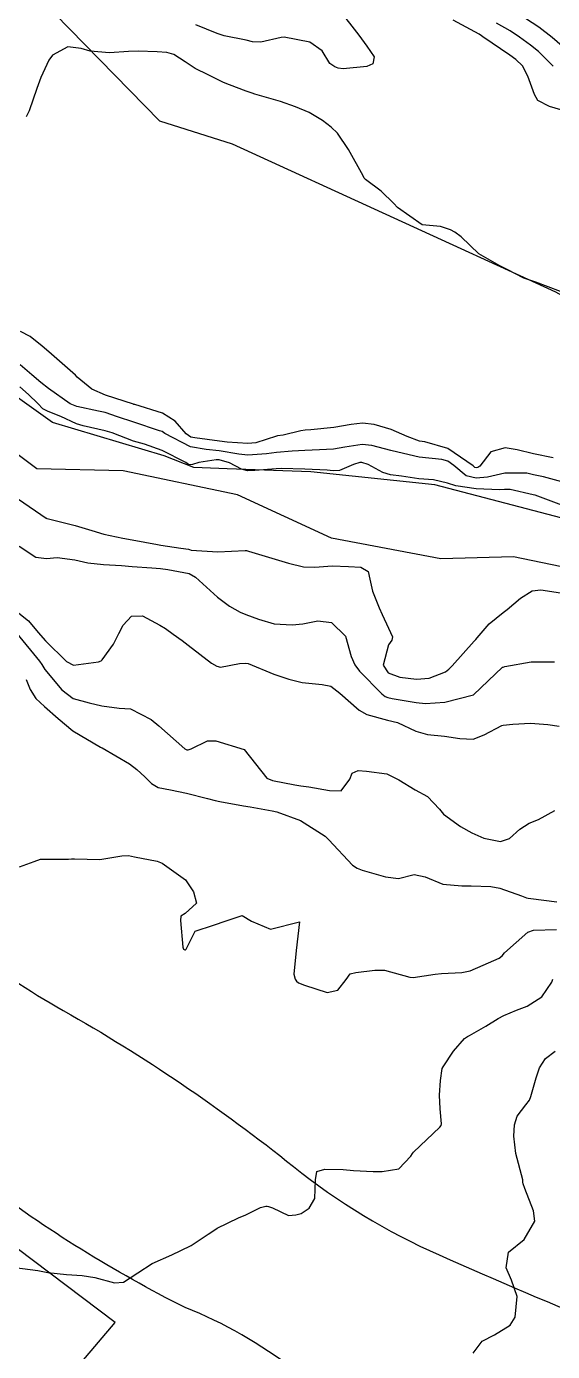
# Model space of a CAD drawing. Header units: metres. Extents: x 307586 to 320046, y 7427249 to 7434250.
# Drawn here: x 318424.7 to 318461.5, y 7430078.7 to 7430171.3 of the extents above; entities that cross this region are included whole.
import ezdxf

# ---------------------------------------------------------------- set-up
doc = ezdxf.new("R2010")
doc.units = ezdxf.units.M
doc.header["$MEASUREMENT"] = 0
for name, color, linetype in [('Curvas de Nivel 1m', 11, 'Continuous'), ('Curvas de Nivel 5m', 15, 'Continuous'), ('Divisa', 42, 'FENCELINE2'), ('Edificações', 30, 'Continuous'), ('Hidrografia', 140, 'Continuous'), ('Linha Férrea', 20, 'Continuous'), ('Vias Primárias', 230, 'Continuous')]:
    doc.layers.add(name, color=color, linetype=linetype)
doc.linetypes.add('FENCELINE2', pattern='A,0.25,-0.1,[132,ltypeshp.shx,S=0.1,R=0,X=-0.1,Y=0],-0.1,1', length=1.45)

msp = doc.modelspace()

# ---------------------------------------------------------------- linework, layer by layer
at = {"layer": 'Curvas de Nivel 1m', "flags": 128}
for points, elevation in [([(318446.53, 7430172.45), (318447.93, 7430170.656), (318448.495, 7430169.881), (318448.991, 7430169.145), (318448.907, 7430168.644), (318448.481, 7430168.46), (318446.834, 7430168.312), (318446.48, 7430168.351), (318446.239, 7430168.432), (318445.904, 7430168.679), (318445.364, 7430169.559), (318444.498, 7430170.159), (318442.708, 7430170.511), (318442.501, 7430170.49), (318441.066, 7430170.165), (318440.497, 7430170.188), (318440.048, 7430170.297), (318438.501, 7430170.613), (318438.01, 7430170.775), (318436.512, 7430171.381)], 756), ([(318462.494, 7430169.595), (318461.445, 7430170.491), (318460.514, 7430171.224), (318458.579, 7430172.483)], 758), ([(318462.445, 7430165.319), (318461.261, 7430165.681), (318460.457, 7430166.09), (318460.212, 7430166.504), (318459.758, 7430167.793), (318459.378, 7430168.517), (318458.913, 7430168.949), (318458.49, 7430169.25), (318456.602, 7430170.549), (318456.504, 7430170.617), (318456.34, 7430170.718), (318454.52, 7430171.699)], 756), ([(318461.514, 7430168.49), (318460.493, 7430169.503), (318459.942, 7430169.953), (318459.174, 7430170.52), (318458.509, 7430170.959), (318457.552, 7430171.505)], 757), ([(318461.515, 7430141.123), (318460.156, 7430141.393), (318458.994, 7430141.684), (318458.162, 7430141.82), (318457.152, 7430141.546), (318456.397, 7430140.547), (318456.249, 7430140.441), (318456.142, 7430140.432), (318456.045, 7430140.455), (318455.914, 7430140.553), (318454.161, 7430141.764), (318452.535, 7430142.228), (318452.168, 7430142.293), (318451.299, 7430142.609), (318450.178, 7430143.102), (318448.997, 7430143.453), (318448.182, 7430143.531), (318447.381, 7430143.458), (318446.179, 7430143.235), (318444.563, 7430143.08), (318444.177, 7430143.06), (318443.868, 7430143.011), (318442.643, 7430142.715), (318442.241, 7430142.65), (318442.172, 7430142.63), (318440.726, 7430142.173), (318440.164, 7430142.115), (318438.709, 7430142.218), (318438.166, 7430142.29), (318436.449, 7430142.507), (318436.17, 7430142.568), (318435.837, 7430142.795), (318435.065, 7430143.69), (318434.187, 7430144.238), (318432.257, 7430144.839), (318432.193, 7430144.858), (318432.168, 7430144.865), (318430.199, 7430145.496), (318429.236, 7430145.907), (318428.212, 7430146.767), (318428.095, 7430146.891), (318426.237, 7430148.524), (318425.769, 7430148.917), (318424.926, 7430149.606), (318424.253, 7430149.95)], 754), ([(318462.133, 7430139.44), (318460.842, 7430139.787), (318460.137, 7430139.941), (318459.67, 7430140.039), (318458.138, 7430140.053), (318456.918, 7430139.759), (318456.134, 7430139.687), (318455.443, 7430139.867), (318454.568, 7430140.574), (318454.148, 7430140.893), (318453.723, 7430141.011), (318452.151, 7430141.172), (318451.44, 7430141.321), (318450.158, 7430141.64), (318448.828, 7430141.975), (318448.164, 7430142.044), (318446.949, 7430141.874), (318446.159, 7430141.733), (318445.17, 7430141.672), (318444.157, 7430141.64), (318443.272, 7430141.593), (318442.155, 7430141.497), (318441.472, 7430141.408), (318440.152, 7430141.312), (318439.535, 7430141.367), (318438.156, 7430141.619), (318437.234, 7430141.702), (318436.159, 7430141.878), (318434.356, 7430142.817), (318434.254, 7430142.9), (318434.174, 7430142.949), (318433.983, 7430143.014), (318432.181, 7430143.603), (318431.039, 7430143.996), (318430.187, 7430144.281), (318429.711, 7430144.39), (318428.191, 7430144.697), (318427.738, 7430144.895), (318426.203, 7430145.967), (318425.675, 7430146.386), (318425.058, 7430146.927), (318424.223, 7430147.614)], 753), ([(318462.116, 7430137.811), (318460.266, 7430138.499), (318460.123, 7430138.543), (318458.509, 7430138.906), (318458.127, 7430138.914), (318457.768, 7430138.892), (318456.127, 7430138.942), (318454.723, 7430139.165), (318454.131, 7430139.359), (318453.141, 7430139.582), (318452.134, 7430139.663), (318450.902, 7430139.846), (318450.136, 7430139.943), (318449.593, 7430140.084), (318448.586, 7430140.643), (318448.145, 7430140.793), (318448.006, 7430140.79), (318447.563, 7430140.656), (318446.563, 7430140.241), (318446.138, 7430140.212), (318445.715, 7430140.253), (318444.139, 7430140.329), (318442.488, 7430140.368), (318442.139, 7430140.352), (318440.647, 7430140.226), (318440.138, 7430140.221), (318439.727, 7430140.335), (318438.875, 7430140.759), (318438.146, 7430140.97), (318437.935, 7430140.983), (318436.735, 7430140.784), (318436.279, 7430140.652), (318436.141, 7430140.621), (318436.01, 7430140.66), (318435.813, 7430140.795), (318434.155, 7430141.639), (318432.922, 7430142.072), (318432.165, 7430142.294), (318430.657, 7430142.855), (318430.174, 7430143.008), (318428.645, 7430143.35), (318428.179, 7430143.498), (318427.087, 7430143.998), (318426.187, 7430144.352), (318425.817, 7430144.543), (318425.464, 7430144.921), (318424.823, 7430145.554), (318424.204, 7430146.073)], 752), ([(318424.112, 7430138.233), (318426.049, 7430136.911), (318426.076, 7430136.894), (318426.093, 7430136.886), (318426.118, 7430136.884), (318428.088, 7430136.393), (318429.249, 7430136.037), (318430.082, 7430135.79), (318431.425, 7430135.501), (318432.078, 7430135.389), (318433.845, 7430135.053), (318434.076, 7430135.011), (318435.464, 7430134.799), (318436.016, 7430134.735), (318436.072, 7430134.715), (318436.186, 7430134.674), (318438.071, 7430134.544), (318439.979, 7430134.649), (318440.072, 7430134.647), (318440.206, 7430134.604), (318442.066, 7430134.037), (318443.016, 7430133.758), (318444.061, 7430133.499), (318444.854, 7430133.481), (318446.062, 7430133.563), (318447.192, 7430133.528), (318448.061, 7430133.469), (318448.587, 7430133.171), (318448.706, 7430132.64), (318448.885, 7430131.792), (318449.359, 7430130.63), (318449.561, 7430130.17), (318450.009, 7430129.221), (318450.272, 7430128.617), (318450.231, 7430128.387), (318449.997, 7430128.055), (318449.636, 7430126.625), (318449.975, 7430126.093), (318450.787, 7430125.795), (318451.969, 7430125.659), (318452.846, 7430125.715), (318453.977, 7430126.176), (318454.212, 7430126.344), (318454.445, 7430126.573), (318456.001, 7430128.312), (318456.116, 7430128.434), (318456.214, 7430128.548), (318457.042, 7430129.51), (318458.021, 7430130.309), (318458.309, 7430130.526), (318459.224, 7430131.323), (318460.043, 7430131.82), (318460.649, 7430131.888), (318462.041, 7430131.676)], 752), ([(318424.154, 7430134.939), (318425.319, 7430134.175), (318426.065, 7430134.089), (318426.818, 7430134.15), (318428.064, 7430133.984), (318428.961, 7430133.776), (318430.061, 7430133.671), (318431.314, 7430133.594), (318432.06, 7430133.525), (318433.446, 7430133.439), (318434.059, 7430133.389), (318434.568, 7430133.322), (318436.055, 7430133.028), (318436.509, 7430132.785), (318438.032, 7430131.389), (318438.874, 7430130.757), (318439.613, 7430130.34), (318440.017, 7430130.174), (318440.91, 7430129.835), (318442.011, 7430129.524), (318443.267, 7430129.451), (318444.011, 7430129.527), (318445.06, 7430129.731), (318446.012, 7430129.623), (318446.999, 7430128.66), (318447.398, 7430127.247), (318447.648, 7430126.653), (318447.976, 7430126.221), (318449.53, 7430124.626), (318449.764, 7430124.436), (318449.95, 7430124.368), (318450.256, 7430124.31), (318451.947, 7430124.024), (318452.579, 7430123.961), (318453.948, 7430124.055), (318455.953, 7430124.55), (318456.964, 7430125.544), (318457.982, 7430126.484), (318458.015, 7430126.497), (318458.143, 7430126.528), (318459.987, 7430126.861), (318461.611, 7430126.859)], 753), ([(318424.017, 7430130.363), (318424.818, 7430129.735), (318425.499, 7430128.918), (318425.994, 7430128.333), (318427.481, 7430126.895), (318427.97, 7430126.625), (318429.718, 7430126.864), (318429.901, 7430126.934), (318429.975, 7430126.995), (318430.757, 7430128.087), (318431.144, 7430128.849), (318431.433, 7430129.421), (318432.015, 7430130.064), (318432.78, 7430130.068), (318434.009, 7430129.435), (318434.391, 7430129.199), (318434.932, 7430128.806), (318435.555, 7430128.353), (318435.995, 7430128.022), (318437.626, 7430126.774), (318437.98, 7430126.551), (318438.251, 7430126.494), (318439.579, 7430126.746), (318439.983, 7430126.778), (318440.172, 7430126.738), (318441.972, 7430125.991), (318443.032, 7430125.644), (318443.964, 7430125.41), (318445.366, 7430125.275), (318445.96, 7430125.168), (318446.589, 7430124.664), (318447.941, 7430123.497), (318448.483, 7430123.187), (318449.935, 7430122.782), (318450.622, 7430122.613), (318451.924, 7430122.02), (318452.72, 7430121.789), (318453.919, 7430121.668), (318454.985, 7430121.495), (318455.917, 7430121.471), (318456.704, 7430121.759), (318457.931, 7430122.411), (318458.024, 7430122.436), (318458.704, 7430122.518), (318459.934, 7430122.576), (318461.158, 7430122.488), (318461.931, 7430122.377)], 754), ([(318424.661, 7430125.631), (318424.933, 7430124.925), (318425.322, 7430124.294), (318425.941, 7430123.737), (318426.899, 7430122.9), (318427.92, 7430122.037), (318429.853, 7430120.912), (318429.903, 7430120.888), (318429.967, 7430120.859), (318431.892, 7430119.725), (318432.387, 7430119.334), (318432.952, 7430118.824), (318433.431, 7430118.371), (318433.876, 7430118.084), (318434.753, 7430117.922), (318435.872, 7430117.693), (318437.338, 7430117.305), (318437.867, 7430117.172), (318438.201, 7430117.1), (318439.864, 7430116.81), (318440.319, 7430116.735), (318441.859, 7430116.461), (318442.185, 7430116.388), (318443.849, 7430115.775), (318445.576, 7430114.673), (318445.831, 7430114.433), (318447.488, 7430112.653), (318447.81, 7430112.434), (318448.152, 7430112.301), (318449.801, 7430111.837), (318450.692, 7430111.719), (318451.804, 7430111.995), (318452.558, 7430111.832), (318453.794, 7430111.324), (318455.142, 7430111.207), (318455.793, 7430111.22), (318457.167, 7430111.161), (318457.791, 7430111.042), (318459.295, 7430110.507), (318459.658, 7430110.378), (318459.782, 7430110.359), (318459.953, 7430110.326), (318461.779, 7430110.089)], 756), ([(318424.194, 7430112.539), (318425.221, 7430112.916), (318425.656, 7430113.07), (318425.815, 7430113.078), (318427.625, 7430113.082), (318427.815, 7430113.101), (318428.037, 7430113.109), (318429.815, 7430113.062), (318431.345, 7430113.317), (318431.818, 7430113.319), (318432.23, 7430113.247), (318433.814, 7430112.929), (318434.17, 7430112.806), (318435.796, 7430111.634), (318436.347, 7430110.784), (318436.569, 7430109.988), (318435.768, 7430109.289), (318435.479, 7430109.08), (318435.451, 7430108.793), (318435.608, 7430106.928), (318435.66, 7430106.791), (318435.742, 7430106.736), (318435.797, 7430106.734), (318435.854, 7430106.789), (318436.485, 7430108.054), (318437.76, 7430108.467), (318438.649, 7430108.757), (318439.767, 7430109.143), (318440.424, 7430108.733), (318441.757, 7430108.177), (318443.763, 7430108.69), (318443.538, 7430106.693), (318443.379, 7430105.034), (318443.469, 7430104.694), (318443.566, 7430104.547), (318443.71, 7430104.442), (318444.133, 7430104.261), (318445.704, 7430103.75), (318446.454, 7430103.914), (318447.044, 7430104.657), (318447.308, 7430105.065), (318447.72, 7430105.147), (318449.043, 7430105.311), (318449.723, 7430105.313), (318451.487, 7430104.832), (318451.716, 7430104.8), (318453.266, 7430105.03), (318453.72, 7430105.075), (318455.122, 7430105.156), (318455.724, 7430105.275), (318456.614, 7430105.657), (318457.737, 7430106.15), (318457.946, 7430106.321), (318458.118, 7430106.524), (318459.758, 7430107.975), (318460.152, 7430108.103), (318461.76, 7430108.165)], 757), ([(318423.86, 7430084.535), (318425.467, 7430084.34), (318426.168, 7430084.201), (318427.465, 7430084.05), (318428.579, 7430083.988), (318429.463, 7430083.835), (318430.83, 7430083.476), (318431.46, 7430083.505), (318433.473, 7430084.81), (318434.846, 7430085.43), (318435.482, 7430085.719), (318436.202, 7430086.067), (318437.234, 7430086.773), (318437.392, 7430086.873), (318437.495, 7430086.938), (318438.018, 7430087.28), (318439.516, 7430088.007), (318440.026, 7430088.227), (318441.042, 7430088.725), (318441.43, 7430088.815), (318441.524, 7430088.817), (318441.613, 7430088.808), (318441.885, 7430088.715), (318443.001, 7430088.181), (318443.518, 7430088.215), (318443.889, 7430088.316), (318444.453, 7430088.681), (318444.854, 7430089.352), (318444.894, 7430090.676), (318444.984, 7430091.243), (318445.554, 7430091.422), (318446.82, 7430091.391), (318447.553, 7430091.316), (318448.922, 7430091.26), (318449.552, 7430091.251), (318450.722, 7430091.442), (318451.569, 7430092.322), (318451.669, 7430092.501), (318451.756, 7430092.597), (318453.591, 7430094.355), (318453.688, 7430094.473), (318453.712, 7430094.569), (318453.609, 7430095.63), (318453.568, 7430096.571), (318453.633, 7430097.617), (318453.765, 7430098.445), (318453.815, 7430098.568), (318454.553, 7430099.662), (318455.328, 7430100.553), (318455.524, 7430100.692), (318455.666, 7430100.761), (318456.821, 7430101.393), (318457.684, 7430101.93), (318458.067, 7430102.145), (318458.953, 7430102.511), (318459.696, 7430102.802), (318460.731, 7430103.461), (318461.42, 7430104.483), (318461.5, 7430104.698)], 758), ([(318455.917, 7430078.545), (318456.55, 7430079.401), (318457.416, 7430079.844), (318458.507, 7430080.514), (318458.866, 7430081.074), (318458.996, 7430082.507), (318458.601, 7430083.649), (318458.231, 7430084.519), (318458.402, 7430085.603), (318459.503, 7430086.5), (318460.234, 7430087.775), (318460.144, 7430088.494), (318459.539, 7430090.071), (318459.418, 7430090.378), (318459.41, 7430090.502), (318459.392, 7430090.656), (318458.899, 7430092.51), (318458.779, 7430093.706), (318458.817, 7430094.512), (318458.997, 7430095.114), (318459.614, 7430095.913), (318459.875, 7430096.241), (318459.964, 7430096.497), (318460.327, 7430097.802), (318460.559, 7430098.491), (318460.981, 7430099.156), (318461.655, 7430099.649)], 759)]:
    msp.add_lwpolyline(points, dxfattribs=dict(at, elevation=elevation))
at = {"layer": 'Curvas de Nivel 5m', "elevation": 755, "flags": 128}
for points in [[(318462.039, 7430152.739), (318460.302, 7430153.405), (318459.475, 7430153.682), (318458.31, 7430154.281), (318457.8, 7430154.535), (318456.325, 7430155.383), (318455.093, 7430156.569), (318454.652, 7430156.881), (318454.348, 7430157.044), (318453.643, 7430157.294), (318452.351, 7430157.406), (318450.621, 7430158.617), (318450.366, 7430158.897), (318449.498, 7430159.757), (318448.382, 7430160.567), (318448.31, 7430160.651), (318448.221, 7430160.817), (318447.213, 7430162.662), (318446.424, 7430163.805), (318445.989, 7430164.237), (318445.373, 7430164.686), (318444.441, 7430165.24), (318443.505, 7430165.652), (318442.452, 7430166.009), (318440.656, 7430166.543), (318440.461, 7430166.605), (318440.037, 7430166.746), (318438.88, 7430167.176), (318438.469, 7430167.35), (318437.379, 7430167.876), (318436.478, 7430168.329), (318436.19, 7430168.504), (318435.775, 7430168.801), (318434.973, 7430169.298), (318434.489, 7430169.442), (318433.822, 7430169.494), (318432.49, 7430169.547), (318431.815, 7430169.522), (318430.488, 7430169.411), (318429.14, 7430169.531), (318428.491, 7430169.729), (318427.558, 7430169.834), (318426.486, 7430169.257), (318426.234, 7430168.914), (318425.688, 7430167.698), (318425.409, 7430166.926), (318424.861, 7430165.358), (318424.657, 7430164.937)], [(318424.001, 7430128.842), (318425.591, 7430126.916), (318425.739, 7430126.682), (318425.967, 7430126.32), (318427.148, 7430124.898), (318427.947, 7430124.313), (318429.061, 7430123.99), (318429.942, 7430123.791), (318431.164, 7430123.624), (318431.94, 7430123.571), (318433.403, 7430122.825), (318433.927, 7430122.399), (318435.753, 7430120.792), (318435.852, 7430120.74), (318435.902, 7430120.723), (318435.975, 7430120.716), (318436.192, 7430120.787), (318437.349, 7430121.338), (318437.912, 7430121.345), (318439.903, 7430120.74), (318441.48, 7430118.724), (318441.881, 7430118.567), (318443.454, 7430118.272), (318443.878, 7430118.209), (318444.422, 7430118.14), (318445.875, 7430117.867), (318446.686, 7430117.851), (318447.299, 7430118.656), (318447.458, 7430119.084), (318447.889, 7430119.263), (318448.463, 7430119.216), (318449.887, 7430119.049), (318450.731, 7430118.612), (318451.876, 7430117.927), (318452.732, 7430117.447), (318453.564, 7430116.574), (318453.858, 7430116.23), (318455.036, 7430115.367), (318455.838, 7430114.908), (318456.661, 7430114.542), (318457.831, 7430114.319), (318458.467, 7430114.52), (318459.182, 7430115.171), (318459.849, 7430115.582), (318460.494, 7430115.852), (318461.63, 7430116.482)]]:
    msp.add_lwpolyline(points, dxfattribs=at)
at = {"layer": 'Divisa'}
msp.add_lwpolyline([(318603.391, 7430066.312), (318589.336, 7430091.976), (318549.488, 7430116.639), (318545.407, 7430109.485), (318543.923, 7430106.884), (318523.114, 7430118.874), (318497.671, 7430132.991), (318461.705, 7430152.695), (318439.094, 7430163.042), (318434.003, 7430164.636), (318378.176, 7430221.641), (318375.392, 7430240.501), (318373.883, 7430245.723), (318371.247, 7430249.234), (318368.89, 7430253.051), (318366.424, 7430256.831), (318354.296, 7430270.915), (318346.033, 7430280.53), (318329.671, 7430276.808)], dxfattribs=at)
at = {"layer": 'Edificações'}
msp.add_lwpolyline([(318428.553, 7430077.939), (318430.878, 7430080.693), (318424.011, 7430085.878), (318416.057, 7430091.343), (318410.217, 7430085.348), (318399.013, 7430095.014), (318380.901, 7430075.372)], dxfattribs=at)
at = {"layer": 'Hidrografia'}
for points in [[(318534.04, 7430105.948), (318527.504, 7430109.14), (318523.094, 7430111.022), (318520.209, 7430111.578), (318515.044, 7430115.12), (318509.569, 7430117.955), (318500.45, 7430122.108), (318494.128, 7430124.927), (318479.53, 7430130.662), (318465.095, 7430136.135), (318453.243, 7430139.229), (318444.577, 7430140.142), (318438.706, 7430140.345), (318436.377, 7430140.446), (318434.302, 7430141.255), (318426.496, 7430143.587), (318417.48, 7430150.018)], [(318531.552, 7430103.921), (318525.782, 7430106.196), (318520.062, 7430108.218), (318516.671, 7430110.493), (318513.1, 7430112.976), (318502.312, 7430117.614), (318495.462, 7430120.38), (318487.994, 7430124.476), (318479.835, 7430127.494), (318471.658, 7430130.633), (318466.068, 7430132.696), (318458.752, 7430134.209), (318453.665, 7430134.058), (318446.01, 7430135.517), (318439.445, 7430138.543), (318431.437, 7430140.203), (318425.393, 7430140.353), (318418.49, 7430145.49)]]:
    msp.add_lwpolyline(points, dxfattribs=at)
at = {"layer": 'Linha Férrea'}
msp.add_lwpolyline([(318397.776, 7430233.105, 0.017657), (318400.859, 7430229.94), (318410.511, 7430220.401, 0.014977), (318417.082, 7430214.284, -0.012716), (318421.898, 7430209.843, 0.03045), (318429.372, 7430203.423, -0.014071), (318436.845, 7430197.419, 0.019382), (318443.346, 7430192.308, -0.015984), (318449.698, 7430187.384, 0.033806), (318457.883, 7430181.493, -0.01702), (318481.313, 7430165.796, 0.027658), (318497.952, 7430155.154), (318524.462, 7430138.998), (318543.832, 7430127.435), (318557.52, 7430118.951), (318572.952, 7430109.569), (318603.765, 7430090.868), (318612.607, 7430085.295), (318638.575, 7430069.552)], format="xyb", dxfattribs=at)
at = {"layer": 'Vias Primárias', "elevation": 758.327}
msp.add_lwpolyline([(318332.126, 7430248.931), (318345.327, 7430223.76), (318362.631, 7430190.703, 0.03951), (318378.893, 7430164.834, -0.035803), (318402.323, 7430128.169, 0.073254), (318414.097, 7430112.464, 0.066567), (318427.238, 7430102.508, -0.039953), (318443.347, 7430091.6, 0.065219), (318453.555, 7430085.414, 0.0108), (318477.824, 7430075.352, 0.019657)], format="xyb", dxfattribs=at)
msp.add_lwpolyline([(318332.126, 7430248.931), (318345.327, 7430223.76), (318362.631, 7430190.703, 0.03951), (318378.893, 7430164.834, -0.035803), (318402.323, 7430128.169, 0.073254), (318414.097, 7430112.464, 0.066567), (318427.238, 7430102.508, -0.039953), (318443.347, 7430091.6, 0.065219), (318453.555, 7430085.414, 0.0108), (318477.824, 7430075.352, 0.019657)], format="xyb", dxfattribs=at)
at = {"layer": 'Vias Primárias'}
msp.add_lwpolyline([(318443.392, 7430077.395, 0.0705), (318435.774, 7430081.741, -0.045121), (318421.626, 7430090.522, -0.030788), (318412.225, 7430098.79, 0.110539), (318408.6, 7430100.552, 0.088665), (318404.485, 7430100.781, 0.163657), (318401.481, 7430099.345), (318398.117, 7430096.081), (318374.2, 7430071.618)], format="xyb", dxfattribs=at)
msp.add_lwpolyline([(318443.392, 7430077.395, 0.0705), (318435.774, 7430081.741, -0.045121), (318421.626, 7430090.522, -0.030788), (318412.225, 7430098.79, 0.110539), (318408.6, 7430100.552, 0.088665), (318404.485, 7430100.781, 0.163657), (318401.481, 7430099.345), (318398.117, 7430096.081), (318374.2, 7430071.618)], format="xyb", dxfattribs=at)

doc.saveas('drawing.dxf')
